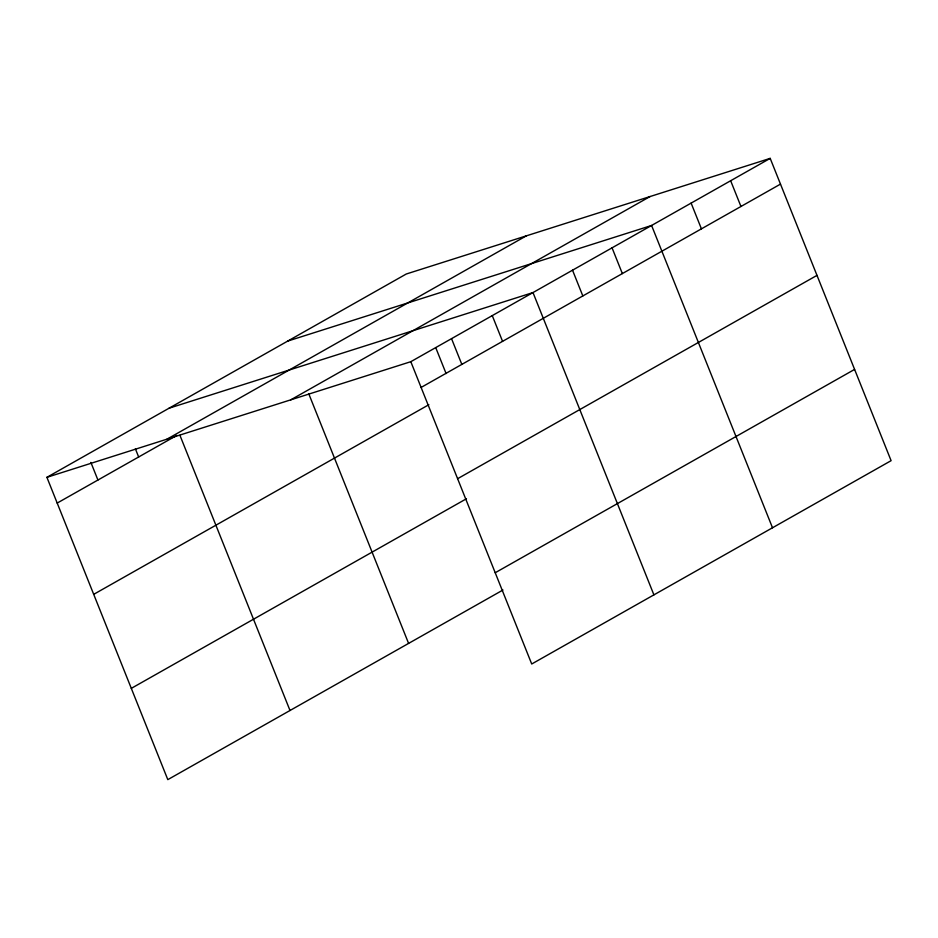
<?xml version="1.0" encoding="UTF-8"?>
<svg xmlns="http://www.w3.org/2000/svg" width="938" height="938" viewBox="0 0 938 938"><rect width="100%" height="100%" fill="white"/><g stroke="black" fill="none" stroke-linecap="round" stroke-linejoin="round"><path stroke-width="1.41" d="M502.967 590.014L167.808 779.63L46.9 477.325L406.283 274.002L770.192 158.37L891.1 460.675L531.717 663.998L410.809 361.693L770.192 158.37M166.987 439.172L526.37 235.837M57.195 503.073L176.836 435.384M290.721 399.858L650.093 196.523M421.103 387.441L780.486 184.118M93.706 594.34L428.854 404.712M457.603 478.708L816.986 275.373M131.308 688.363L466.456 498.746M495.217 572.743L854.6 369.408M287.685 341.092L651.593 225.472L772.502 527.777M169.086 408.194L532.995 292.562L653.903 594.868M46.9 477.325L410.809 361.693M730.655 180.741L740.95 206.477M691.118 203.1L701.425 228.849M612.057 247.831L622.351 273.579M572.532 270.203L582.826 295.951M492.262 315.614L502.569 341.35M451.541 338.653L461.836 364.401M435.9 348.057L446.101 373.559M308.719 393.679L408.593 643.398M179.92 435.279L290.006 710.5M135.4 448.856L138.66 456.982M90.88 462.411L97.927 480.033"/></g></svg>
